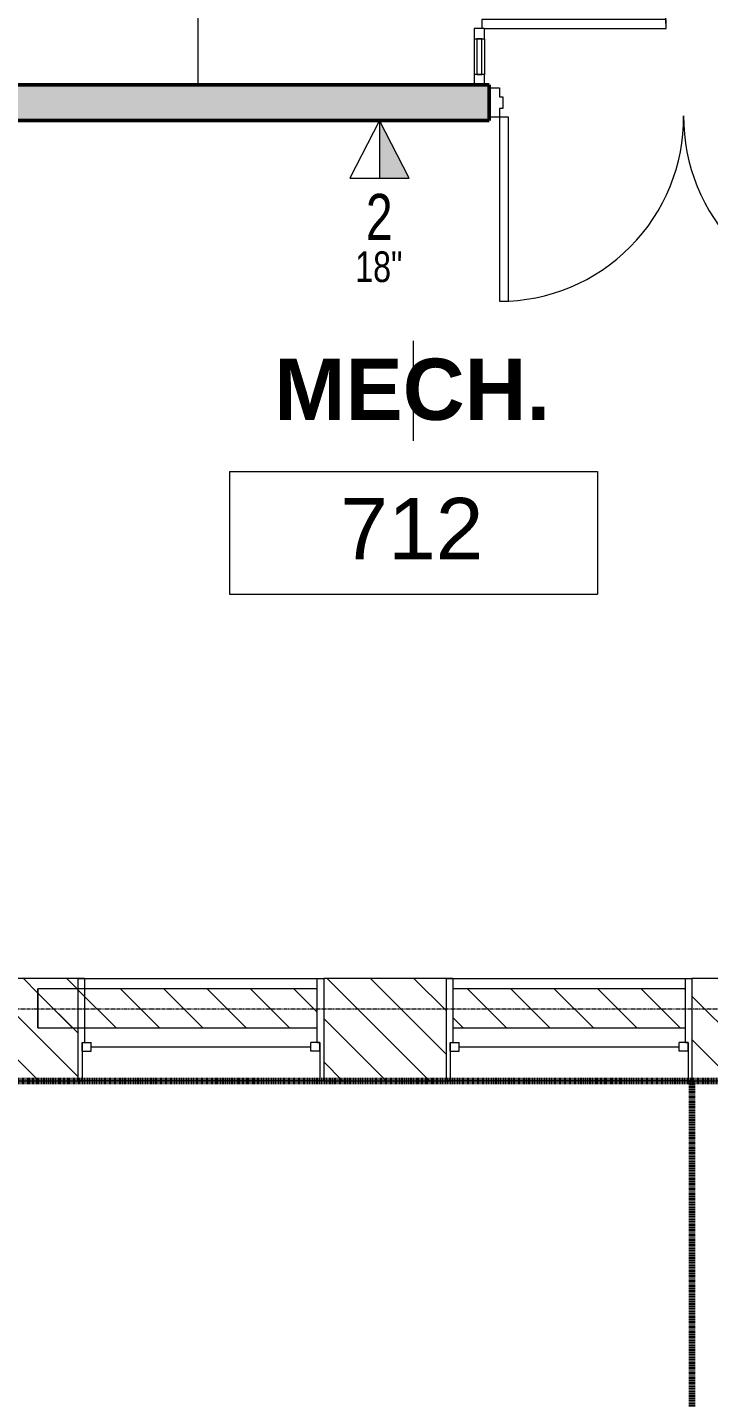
# Model space of a CAD drawing. Header units: inches. Extents: x -1106 to 1409, y -1111 to 918.
# Drawn here: x 631.3 to 764.5, y -305.2 to -37.2 of the extents above; entities that cross this region are included whole.
import ezdxf

# ---------------------------------------------------------------- set-up
doc = ezdxf.new("R2010")
doc.units = ezdxf.units.IN
doc.header["$MEASUREMENT"] = 0
doc.linetypes.add('Double Dash 3_8_', pattern=[1, 0.375, -0.125, 0.125, -0.125, 0.125, -0.125])
doc.linetypes.add('Grid Line 1_4_', pattern=[0.4375, 0.25, -0.0625, 0.0625, -0.0625])
for name, color, linetype, lineweight in [('A-ANNO-NOTE', 131, 'Continuous', 9), ('A-AREA-IDEN', 2, 'Continuous', 9), ('A-DETL', 90, 'Continuous', 13), ('A-DOOR', 31, 'Continuous', 13), ('A-DOOR-FRAM', 31, 'Continuous', 20), ('A-FLOR-LEVL', 51, 'Continuous', 9), ('A-GLAZ', 151, 'Continuous', 13), ('A-GLAZ-CURT', 52, 'Continuous', 9), ('A-GLAZ-CWMG', 51, 'Continuous', 9), ('A-WALL', 113, 'Continuous', 13), ('A-WALL-PATT', 111, 'Continuous', 13), ('I-WALL', 2, 'Continuous', 13), ('S-GRID', 1, 'Continuous', 9)]:
    doc.layers.add(name, color=color, linetype=linetype, lineweight=lineweight)
doc.styles.add('Arial_1', font='arial.ttf', dxfattribs={"width": 0.75, "height": 9})
doc.styles.add('Arial_2', font='arial.ttf', dxfattribs={"width": 0.75, "height": 6})
doc.styles.add('Arial_3', font='arial.ttf', dxfattribs={"height": 12})
doc.styles.add('Arial_B', font='arialbd.ttf', dxfattribs={"height": 12})
pattern_1 = [(135, (0, 0), (-4.24264, -4.24264), [])]

# ---------------------------------------------------------------- blocks, each defined once
blk = doc.blocks.new('System Panel - Glazed Centered-4211756-7TH FLOOR TELECOM UNDERFLOOR ROUTING PLAN')
at = {"layer": 'A-GLAZ-CURT', "color": 253, "lineweight": 13}
for p, q in [((3.5, 0.5), (-3.5, 0.5)), ((-3.5, 0.5), (-3.5, -0.5)), ((3.5, -0.5), (3.5, 0.5)), ((-3.5, -0.5), (3.5, -0.5))]:
    blk.add_line(p, q, dxfattribs=at)
blk = doc.blocks.new('Curtain Wall-Store Front-Sgl w swing _ Bar - Elev_ Lobby-3130013-7TH FLOOR TELECOM UNDERFLOOR ROUTING PLAN')
at = {"layer": 'A-DOOR', "color": 133, "lineweight": 20}
for p, q in [((-16.25, -0.5), (-18, -0.5)), ((-18, -1), (-18, -36.5)), ((-16.25, -36.5), (-16.25, -0.5)), ((-18, -36.5), (-16.25, -36.5))]:
    blk.add_line(p, q, dxfattribs=at)
at = {"layer": 'A-DOOR', "color": 53, "lineweight": 9}
blk.add_arc((-18, -0.5), 36, 270, 0.5, dxfattribs=at)
blk = doc.blocks.new('Rectangular Mullion - 2_ x 2_ Office Front-2076735-7TH FLOOR TELECOM UNDERFLOOR ROUTING PLAN')
at = {"layer": 'A-GLAZ-CWMG', "color": 53}
for p, q in [((718.71, -39.37), (718.71, -46.37)), ((720.71, -39.37), (720.71, -46.37))]:
    blk.add_line(p, q, dxfattribs=at)
blk = doc.blocks.new('Rectangular Mullion - 2_ x 2_ Office Front-1467738-7TH FLOOR TELECOM UNDERFLOOR ROUTING PLAN')
at = {"layer": 'A-GLAZ-CWMG', "color": 133, "lineweight": 20}
for p, q in [((0, 1), (-2, 1)), ((-2, 1), (-2, -1)), ((0, -1), (0, 1)), ((-2, -1), (0, -1))]:
    blk.add_line(p, q, dxfattribs=at)
blk = doc.blocks.new('Rectangular Mullion - 2_ x 2_ Office Front-1467735-7TH FLOOR TELECOM UNDERFLOOR ROUTING PLAN')
at = {"layer": 'A-GLAZ-CWMG', "color": 133, "lineweight": 20}
for p, q in [((-1, 1), (1, 1)), ((-1, -1), (-1, 1)), ((1, 1), (1, -1)), ((1, -1), (-1, -1))]:
    blk.add_line(p, q, dxfattribs=at)
blk = doc.blocks.new('Double Flush-HM Frame - 6_-0_ Storeroom 20 MIN-2956951-7TH FLOOR TELECOM UNDERFLOOR ROUTING PLAN')
at = {"layer": 'A-DOOR', "color": 133, "lineweight": 20}
for p, q in [((-54, 38.875), (-52.25, 38.875)), ((-54, 2.875), (-54, 38.875)), ((-52.25, 38.875), (-52.25, 2.875)), ((16.25, 38.875), (16.25, 2.875)), ((18, 38.875), (16.25, 38.875)), ((18, 2.875), (18, 38.875)), ((-52.25, 2.875), (-54, 2.875)), ((16.25, 2.875), (18, 2.875))]:
    blk.add_line(p, q, dxfattribs=at)
at = {"layer": 'A-DOOR', "color": 53, "lineweight": 9}
for centre, start, end in [((-54, 2.875), 359.5, 90), ((18, 2.875), 90, 180.5)]:
    blk.add_arc(centre, 36, start, end, dxfattribs=at)
at = {"layer": 'A-DOOR-FRAM', "color": 133}
for p, q in [((-54, 2.875), (-56, 2.875)), ((-54, 1.125), (-54, 2.875)), ((18, 2.875), (20, 2.875)), ((18, 1.125), (18, 2.875)), ((-53.375, 1.125), (-54, 1.125)), ((-53.375, -1.125), (-53.375, 1.125)), ((17.375, 1.125), (18, 1.125)), ((17.375, -1.125), (17.375, 1.125)), ((-54, -1.125), (-53.375, -1.125)), ((-54, -2.875), (-54, -1.125)), ((18, -1.125), (17.375, -1.125)), ((18, -2.875), (18, -1.125)), ((-56, -2.875), (-54, -2.875)), ((20, -2.875), (18, -2.875))]:
    blk.add_line(p, q, dxfattribs=at)
blk = doc.blocks.new('Double Hung - 48_ x 88_-2956991-7TH FLOOR TELECOM UNDERFLOOR ROUTING PLAN')
at = {"layer": 'A-GLAZ', "color": 133, "lineweight": 20}
for p, q in [((-22.75, 10), (-24, 10)), ((-22.75, 10), (-22.75, -2.5)), ((22.75, 10), (24, 10)), ((22.75, -2.5), (22.75, 10)), ((-23.25, -2.5), (-21.5, -2.5)), ((-23.25, -4.25), (-23.25, -2.5)), ((-23.25, -2.5), (-22.75, -2.5)), ((-23.25, -2.5), (-23.25, -10)), ((-21.5, -4.25), (-21.5, -2.5)), ((21.5, -4.25), (21.5, -2.5)), ((23.25, -2.5), (21.5, -2.5)), ((22.75, -2.5), (23.25, -2.5)), ((23.25, -4.25), (23.25, -2.5)), ((23.25, -2.5), (23.25, -10)), ((-23.25, -4.25), (-21.5, -4.25)), ((-21.5, -3.375), (21.5, -3.375)), ((23.25, -4.25), (21.5, -4.25)), ((-24, -10), (-23.25, -10)), ((24, -10), (23.25, -10))]:
    blk.add_line(p, q, dxfattribs=at)
blk = doc.blocks.new('18433_1 - AEO NY - CENTRAL_rvt-1-7TH FLOOR TELECOM UNDERFLOOR ROUTING PLAN')
at = {"layer": 'A-WALL-PATT'}
blk.add_hatch(color=253, dxfattribs=at).paths.add_polyline_path([(638.27, -55.37), (638.27, -48.37), (611.67, -48.37), (611.67, -55.37), (615.81, -55.37)], flags=0)
h = blk.add_hatch(color=253, dxfattribs=at)
h.paths.add_polyline_path([(797.65, -55.37), (810.15, -55.37), (810.15, -48.37), (797.65, -48.37)], flags=0)
h.paths.add_polyline_path([(721.65, -55.37), (721.65, -48.37), (638.27, -48.37), (638.27, -55.37), (638.36, -55.37)], flags=0)
at = {"layer": 'A-WALL-PATT', "lineweight": 9}
h = blk.add_hatch(dxfattribs=at)
h.set_pattern_fill('FP_1', color=53, style=0, pattern_type=2)
h.set_pattern_definition(pattern_1)
h.paths.add_polyline_path([(633.4, -243.24), (633.4, -223.24), (585.27, -223.24), (585.27, -243.24), (627.18, -243.24)], flags=0)
h.paths.add_polyline_path([(537.27, -243.24), (537.27, -223.24), (513.27, -223.24), (513.27, -243.24)], flags=0)
h.paths.add_polyline_path([(465.27, -243.24), (465.27, -223.24), (441.27, -223.24), (441.27, -243.24), (457.91, -243.24)], flags=0)
h.paths.add_polyline_path([(393.27, -243.24), (393.27, -223.24), (333.27, -223.24), (333.27, -243.24), (367.69, -243.24)], flags=0)
h.paths.add_polyline_path([(277.47, -243.24), (285.27, -243.24), (285.27, -223.24), (261.27, -223.24), (261.27, -243.24)], flags=0)
h.paths.add_polyline_path([(213.27, -243.24), (213.27, -223.24), (189.27, -223.24), (189.27, -243.24)], flags=0)
h.paths.add_polyline_path([(125.27, -243.24), (141.27, -243.24), (141.27, -223.24), (125.27, -223.24)], flags=0)
h = blk.add_hatch(dxfattribs=at)
h.set_pattern_fill('FP_1', color=53, style=0, pattern_type=2)
h.set_pattern_definition(pattern_1)
h.paths.add_polyline_path([(903.4, -243.24), (903.4, -223.24), (761.27, -223.24), (761.27, -243.24), (818.81, -243.24)], flags=0)
h.paths.add_polyline_path([(713.27, -243.24), (713.27, -223.24), (689.27, -223.24), (689.27, -243.24)], flags=0)
h.paths.add_polyline_path([(641.27, -243.24), (641.27, -223.24), (633.4, -223.24), (633.4, -243.24), (638.36, -243.24)], flags=0)
h = blk.add_hatch(dxfattribs=at)
h.set_pattern_fill('FP_1', color=53, style=0, pattern_type=2)
h.set_pattern_definition(pattern_1)
h.paths.add_polyline_path([(688.02, -232.87), (688.02, -225.24), (633.4, -225.24), (633.4, -232.87), (638.36, -232.87)], flags=0)
h = blk.add_hatch(dxfattribs=at)
h.set_pattern_fill('FP_1', color=53, style=0, pattern_type=2)
h.set_pattern_definition(pattern_1)
h.paths.add_polyline_path([(760.02, -232.87), (760.02, -225.24), (714.52, -225.24), (714.52, -232.87)], flags=0)
at = {"layer": 'A-FLOR-LEVL', "color": 53}
blk.add_line((664.68, 23.63), (664.68, -48.37), dxfattribs=at)
at = {"layer": 'A-WALL', "color": 133, "lineweight": 20}
for p, q in [((633.4, -223.24), (627.9, -223.24)), ((641.27, -223.24), (633.4, -223.24)), ((641.27, -243.24), (641.27, -223.24)), ((713.27, -223.24), (689.27, -223.24)), ((689.27, -223.24), (689.27, -243.24)), ((713.27, -243.24), (713.27, -223.24)), ((793.65, -223.24), (761.27, -223.24)), ((761.27, -223.24), (761.27, -243.24)), ((688.02, -225.24), (633.4, -225.24)), ((688.02, -232.87), (688.02, -225.24)), ((760.02, -225.24), (714.52, -225.24)), ((714.52, -225.24), (714.52, -232.87)), ((760.02, -232.87), (760.02, -225.24)), ((633.4, -232.87), (688.02, -232.87)), ((714.52, -232.87), (760.02, -232.87)), ((585.27, -243.24), (633.4, -243.24)), ((633.4, -243.24), (641.27, -243.24)), ((689.27, -243.24), (713.27, -243.24)), ((761.27, -243.24), (903.4, -243.24))]:
    blk.add_line(p, q, dxfattribs=at)
at = {"layer": 'A-WALL', "color": 53, "lineweight": 9}
for p, q in [((641.27, -223.24), (689.27, -223.24)), ((713.27, -223.24), (761.27, -223.24)), ((689.27, -243.24), (641.27, -243.24)), ((761.27, -243.24), (713.27, -243.24))]:
    blk.add_line(p, q, dxfattribs=at)
at = {"layer": 'A-WALL', "color": 253}
for p, q in [((633.4, -232.87), (633.4, -225.24)), ((633.4, -225.24), (633.4, -232.87))]:
    blk.add_line(p, q, dxfattribs=at)
at = {"layer": 'I-WALL', "color": 213, "lineweight": 50}
for p, q in [((638.27, -48.37), (611.67, -48.37)), ((721.65, -48.37), (638.27, -48.37)), ((721.65, -55.37), (721.65, -48.37)), ((611.67, -55.37), (638.27, -55.37)), ((638.27, -55.37), (721.65, -55.37))]:
    blk.add_line(p, q, dxfattribs=at)
at = {"layer": 'S-GRID', "linetype": 'Grid Line 1_4_'}
blk.add_line((965.79, -229.24), (-931.82, -229.24), dxfattribs=at)
at = {"color": 53, "lineweight": 9}
for name, p, rotation in [('Curtain Wall-Store Front-Sgl w swing _ Bar - Elev_ Lobby-3130013-7TH FLOOR TELECOM UNDERFLOOR ROUTING PLAN', (719.71, -19.37), 89.9999999999999), ('System Panel - Glazed Centered-4211756-7TH FLOOR TELECOM UNDERFLOOR ROUTING PLAN', (719.71, -42.87), 89.9999999999999), ('Rectangular Mullion - 2_ x 2_ Office Front-1467738-7TH FLOOR TELECOM UNDERFLOOR ROUTING PLAN', (719.71, -48.37), 269.9999999999999), ('Double Flush-HM Frame - 6_-0_ Storeroom 20 MIN-2956951-7TH FLOOR TELECOM UNDERFLOOR ROUTING PLAN', (741.65, -51.87), 180)]:
    blk.add_blockref(name, p, dxfattribs=dict(at, rotation=rotation))
at = {"color": 53, "lineweight": 9, "extrusion": (0, 0, -1), "rotation": 90.00000000000011}
blk.add_blockref('Rectangular Mullion - 2_ x 2_ Office Front-1467735-7TH FLOOR TELECOM UNDERFLOOR ROUTING PLAN', (-719.71, -38.37), dxfattribs=at)
at = {"color": 53, "lineweight": 9}
for name, p in [('Rectangular Mullion - 2_ x 2_ Office Front-2076735-7TH FLOOR TELECOM UNDERFLOOR ROUTING PLAN', (0, 0)), ('Double Hung - 48_ x 88_-2956991-7TH FLOOR TELECOM UNDERFLOOR ROUTING PLAN', (665.27, -233.24)), ('Double Hung - 48_ x 88_-2956991-7TH FLOOR TELECOM UNDERFLOOR ROUTING PLAN', (737.27, -233.24))]:
    blk.add_blockref(name, p, dxfattribs=at)
blk = doc.blocks.new('Room Tag - Room Tag-84095-7TH FLOOR TELECOM UNDERFLOOR ROUTING PLAN')
at = {"layer": 'A-AREA-IDEN'}
for p, q in [((-0.375, -0.0625), (-0.375, -0.3125)), ((-0.375, -0.0625), (0.375, -0.0625)), ((0.375, -0.0625), (0.375, -0.3125)), ((-0.375, -0.3125), (0.375, -0.3125))]:
    blk.add_line(p, q, dxfattribs=at)

msp = doc.modelspace()

# ---------------------------------------------------------------- block references
at = {"lineweight": 5}
msp.add_blockref('18433_1 - AEO NY - CENTRAL_rvt-1-7TH FLOOR TELECOM UNDERFLOOR ROUTING PLAN', (0, 0), dxfattribs=at)

# ---------------------------------------------------------------- next in the draw order: hatches: boundary and pattern name
at = {"layer": 'A-ANNO-NOTE'}
msp.add_hatch(color=256, dxfattribs=at).paths.add_polyline_path([(705.97, -66.62), (700.17, -55.37), (700.17, -66.62)], flags=0)

# ---------------------------------------------------------------- next in the draw order: linework, layer by layer
at = {"layer": 'A-ANNO-NOTE', "lineweight": 20}
for p, q in [((700.17, -55.37), (694.36, -66.62)), ((705.97, -66.62), (700.17, -55.37)), ((694.36, -66.62), (705.97, -66.62))]:
    msp.add_line(p, q, dxfattribs=at)
at = {"layer": 'A-ANNO-NOTE'}
for p, q in [((700.17, -55.37), (700.17, -66.62)), ((705.97, -66.62), (700.17, -55.37)), ((700.17, -66.62), (705.97, -66.62))]:
    msp.add_line(p, q, dxfattribs=at)
at = {"layer": 'A-AREA-IDEN'}
msp.add_line((706.82, -118.03), (706.82, -98.46), dxfattribs=at)
at = {"layer": 'A-DETL', "linetype": 'Double Dash 3_8_', "lineweight": 140}
for p, q in [((125.27, -243.24), (934.11, -243.24)), ((761.27, -243.24), (761.27, -429.24))]:
    msp.add_line(p, q, dxfattribs=at)

# ---------------------------------------------------------------- next in the draw order: block references
at = {"layer": 'A-AREA-IDEN', "xscale": 95.99999999999994, "yscale": 95.99999999999994, "zscale": 95.99999999999994}
msp.add_blockref('Room Tag - Room Tag-84095-7TH FLOOR TELECOM UNDERFLOOR ROUTING PLAN', (706.82, -118.03), dxfattribs=at)

# ---------------------------------------------------------------- next in the draw order: texts
at = {"layer": 'A-ANNO-NOTE', "attachment_point": 1}
for s, insert, char_height, width, style in [('2', (697.51, -69.73), 9, 6.363, 'Arial_1'), ('18"', (695.44, -80.98), 6, 11.3625, 'Arial_2')]:
    msp.add_mtext(s, dxfattribs=dict(at, insert=insert, char_height=char_height, width=width, style=style))
at = {"layer": 'A-AREA-IDEN', "char_height": 12, "attachment_point": 1}
for s, insert, width, style in [('MECH.', (679.58, -101.96), 65.751, 'Arial_B'), ('712', (692.54, -129.21), 33.633, 'Arial_3')]:
    msp.add_mtext(s, dxfattribs=dict(at, insert=insert, width=width, style=style))

doc.saveas('drawing.dxf')
